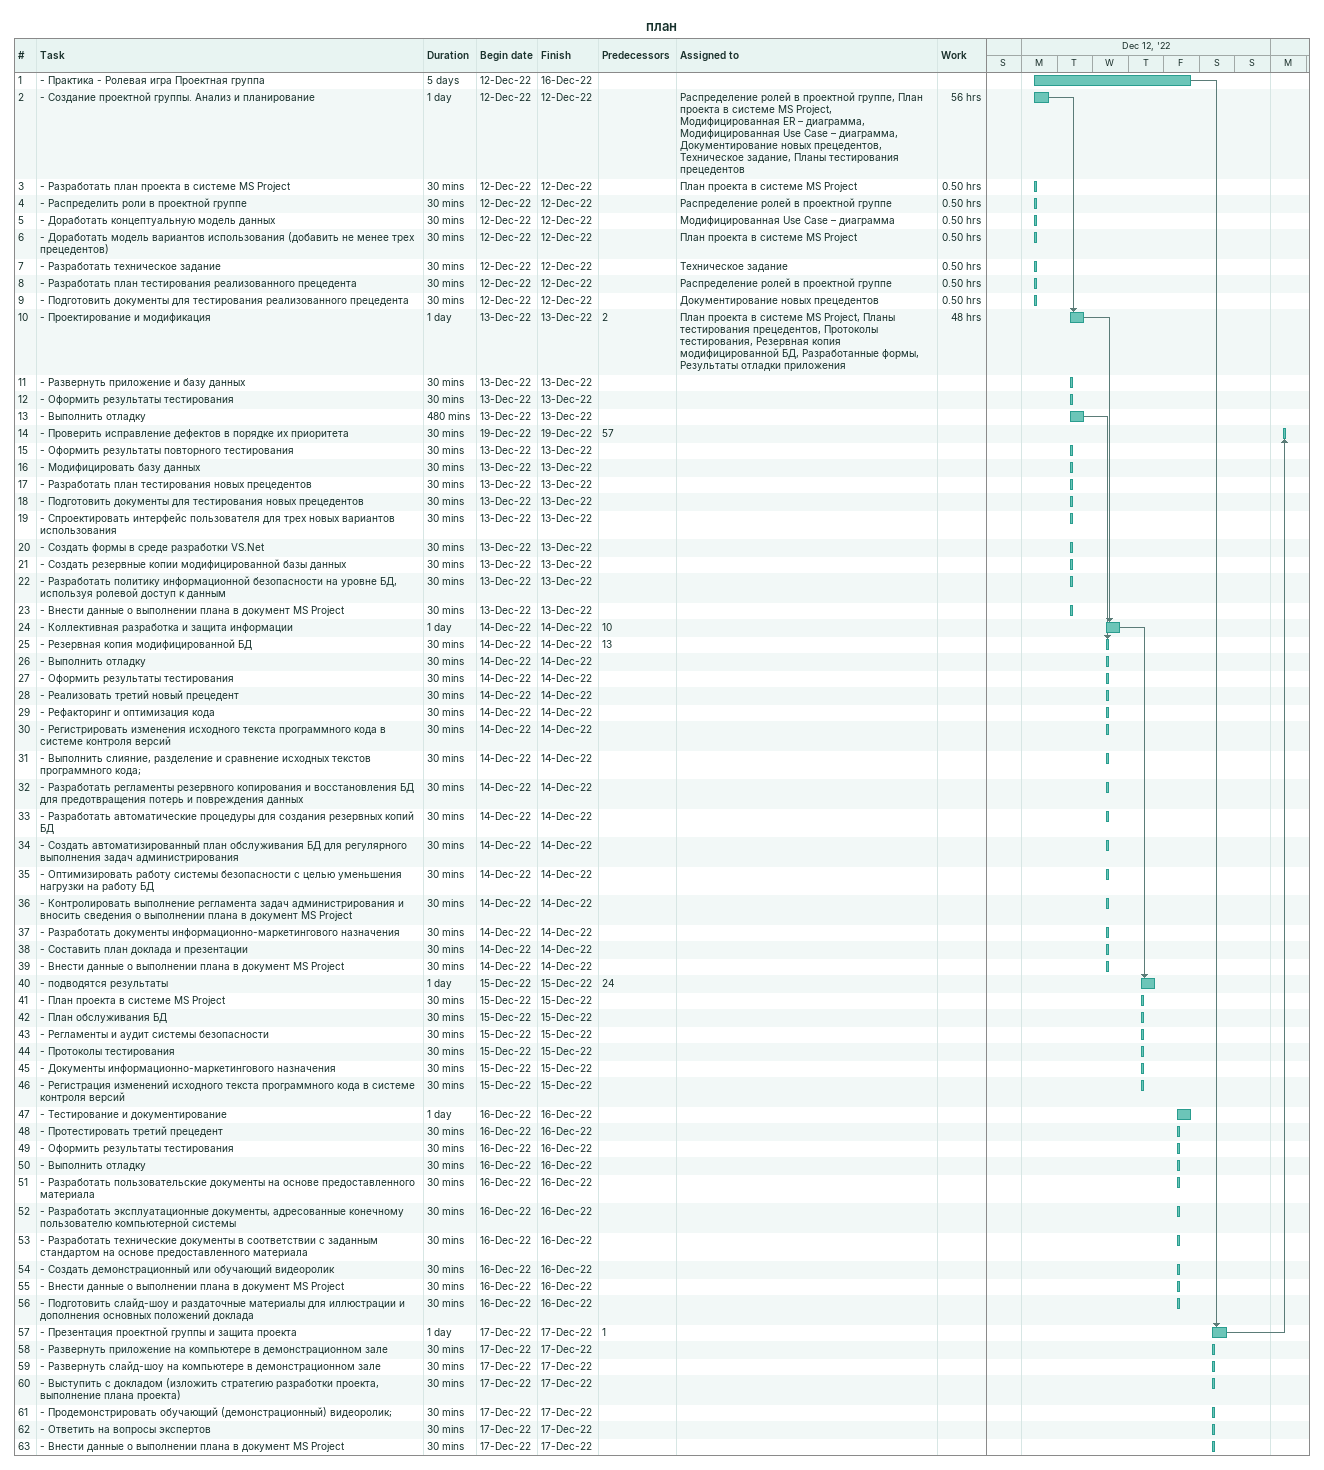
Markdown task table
план

| ID | Task | Duration | Start | Finish | Predecessors | Resources | Work (h) |
|---|---|---|---|---|---|---|---|
| 1 | - Практика - Ролевая игра Проектная группа | 5d | 2022-12-12 | 2022-12-16 |  |  |  |
| 2 | - Создание проектной группы. Анализ и планирование | 1d | 2022-12-12 | 2022-12-12 |  | Распределение ролей в проектной группе, План проекта в системе MS Project, Модифицированная ER – диаграмма, Модифицированная Use Case – диаграмма, Документирование новых прецедентов, Техническое задание, Планы тестирования прецедентов | 56 |
| 3 | - Разработать план проекта в системе MS Project | 30min | 2022-12-12 | 2022-12-12 |  | План проекта в системе MS Project | 0.50 |
| 4 | - Распределить роли в проектной группе | 30min | 2022-12-12 | 2022-12-12 |  | Распределение ролей в проектной группе | 0.50 |
| 5 | - Доработать концептуальную модель данных | 30min | 2022-12-12 | 2022-12-12 |  | Модифицированная Use Case – диаграмма | 0.50 |
| 6 | - Доработать модель вариантов использования (добавить не менее трех прецедентов) | 30min | 2022-12-12 | 2022-12-12 |  | План проекта в системе MS Project | 0.50 |
| 7 | - Разработать техническое задание | 30min | 2022-12-12 | 2022-12-12 |  | Техническое задание | 0.50 |
| 8 | - Разработать план тестирования реализованного прецедента | 30min | 2022-12-12 | 2022-12-12 |  | Распределение ролей в проектной группе | 0.50 |
| 9 | - Подготовить документы для тестирования реализованного прецедента | 30min | 2022-12-12 | 2022-12-12 |  | Документирование новых прецедентов | 0.50 |
| 10 | - Проектирование и модификация | 1d | 2022-12-13 | 2022-12-13 | 2 | План проекта в системе MS Project, Планы тестирования прецедентов, Протоколы тестирования, Резервная копия модифицированной БД, Разработанные формы, Результаты отладки приложения | 48 |
| 11 | - Развернуть приложение и базу данных | 30min | 2022-12-13 | 2022-12-13 |  |  |  |
| 12 | - Оформить результаты тестирования | 30min | 2022-12-13 | 2022-12-13 |  |  |  |
| 13 | - Выполнить отладку | 480min | 2022-12-13 | 2022-12-13 |  |  |  |
| 14 | - Проверить исправление дефектов в порядке их приоритета | 30min | 2022-12-19 | 2022-12-19 | 57 |  |  |
| 15 | - Оформить результаты повторного тестирования | 30min | 2022-12-13 | 2022-12-13 |  |  |  |
| 16 | - Модифицировать базу данных | 30min | 2022-12-13 | 2022-12-13 |  |  |  |
| 17 | - Разработать план тестирования новых прецедентов | 30min | 2022-12-13 | 2022-12-13 |  |  |  |
| 18 | - Подготовить документы для тестирования новых прецедентов | 30min | 2022-12-13 | 2022-12-13 |  |  |  |
| 19 | - Спроектировать интерфейс пользователя для трех новых вариантов использования | 30min | 2022-12-13 | 2022-12-13 |  |  |  |
| 20 | - Создать формы в среде разработки VS.Net | 30min | 2022-12-13 | 2022-12-13 |  |  |  |
| 21 | - Создать резервные копии модифицированной базы данных | 30min | 2022-12-13 | 2022-12-13 |  |  |  |
| 22 | - Разработать политику информационной безопасности на уровне БД, используя ролевой доступ к данным | 30min | 2022-12-13 | 2022-12-13 |  |  |  |
| 23 | - Внести данные о выполнении плана в документ MS Project | 30min | 2022-12-13 | 2022-12-13 |  |  |  |
| 24 | - Коллективная разработка и защита информации | 1d | 2022-12-14 | 2022-12-14 | 10 |  |  |
| 25 | - Резервная копия модифицированной БД | 30min | 2022-12-14 | 2022-12-14 | 13 |  |  |
| 26 | - Выполнить отладку | 30min | 2022-12-14 | 2022-12-14 |  |  |  |
| 27 | - Оформить результаты тестирования | 30min | 2022-12-14 | 2022-12-14 |  |  |  |
| 28 | - Реализовать третий новый прецедент | 30min | 2022-12-14 | 2022-12-14 |  |  |  |
| 29 | - Рефакторинг и оптимизация кода | 30min | 2022-12-14 | 2022-12-14 |  |  |  |
| 30 | - Регистрировать изменения исходного текста программного кода в системе контроля версий | 30min | 2022-12-14 | 2022-12-14 |  |  |  |
| 31 | - Выполнить слияние, разделение и сравнение исходных текстов программного кода; | 30min | 2022-12-14 | 2022-12-14 |  |  |  |
| 32 | - Разработать регламенты резервного копирования и восстановления БД для предотвращения потерь и повреждения данных | 30min | 2022-12-14 | 2022-12-14 |  |  |  |
| 33 | - Разработать автоматические процедуры для создания резервных копий БД | 30min | 2022-12-14 | 2022-12-14 |  |  |  |
| 34 | - Создать автоматизированный план обслуживания БД для регулярного выполнения задач администрирования | 30min | 2022-12-14 | 2022-12-14 |  |  |  |
| 35 | - Оптимизировать работу системы безопасности с целью уменьшения нагрузки на работу БД | 30min | 2022-12-14 | 2022-12-14 |  |  |  |
| 36 | - Контролировать выполнение регламента задач администрирования и вносить сведения о выполнении плана в документ MS Project | 30min | 2022-12-14 | 2022-12-14 |  |  |  |
| 37 | - Разработать документы информационно-маркетингового назначения | 30min | 2022-12-14 | 2022-12-14 |  |  |  |
| 38 | - Составить план доклада и презентации | 30min | 2022-12-14 | 2022-12-14 |  |  |  |
| 39 | - Внести данные о выполнении плана в документ MS Project | 30min | 2022-12-14 | 2022-12-14 |  |  |  |
| 40 | - подводятся результаты | 1d | 2022-12-15 | 2022-12-15 | 24 |  |  |
| 41 | - План проекта в системе MS Project | 30min | 2022-12-15 | 2022-12-15 |  |  |  |
| 42 | - План обслуживания БД | 30min | 2022-12-15 | 2022-12-15 |  |  |  |
| 43 | - Регламенты и аудит системы безопасности | 30min | 2022-12-15 | 2022-12-15 |  |  |  |
| 44 | - Протоколы тестирования | 30min | 2022-12-15 | 2022-12-15 |  |  |  |
| 45 | - Документы информационно-маркетингового назначения | 30min | 2022-12-15 | 2022-12-15 |  |  |  |
| 46 | - Регистрация изменений исходного текста программного кода в системе контроля версий | 30min | 2022-12-15 | 2022-12-15 |  |  |  |
| 47 | - Тестирование и документирование | 1d | 2022-12-16 | 2022-12-16 |  |  |  |
| 48 | - Протестировать третий прецедент | 30min | 2022-12-16 | 2022-12-16 |  |  |  |
| 49 | - Оформить результаты тестирования | 30min | 2022-12-16 | 2022-12-16 |  |  |  |
| 50 | - Выполнить отладку | 30min | 2022-12-16 | 2022-12-16 |  |  |  |
| 51 | - Разработать пользовательские документы на основе предоставленного материала | 30min | 2022-12-16 | 2022-12-16 |  |  |  |
| 52 | - Разработать эксплуатационные документы, адресованные конечному пользователю компьютерной системы | 30min | 2022-12-16 | 2022-12-16 |  |  |  |
| 53 | - Разработать технические документы в соответствии с заданным стандартом на основе предоставленного материала | 30min | 2022-12-16 | 2022-12-16 |  |  |  |
| 54 | - Создать демонстрационный или обучающий видеоролик | 30min | 2022-12-16 | 2022-12-16 |  |  |  |
| 55 | - Внести данные о выполнении плана в документ MS Project | 30min | 2022-12-16 | 2022-12-16 |  |  |  |
| 56 | - Подготовить слайд-шоу и раздаточные материалы для иллюстрации и дополнения основных положений доклада | 30min | 2022-12-16 | 2022-12-16 |  |  |  |
| 57 | - Презентация проектной группы и защита проекта | 1d | 2022-12-17 | 2022-12-17 | 1 |  |  |
| 58 | - Развернуть приложение на компьютере в демонстрационном зале | 30min | 2022-12-17 | 2022-12-17 |  |  |  |
| 59 | - Развернуть слайд-шоу на компьютере в демонстрационном зале | 30min | 2022-12-17 | 2022-12-17 |  |  |  |
| 60 | - Выступить с докладом (изложить стратегию разработки проекта, выполнение плана проекта) | 30min | 2022-12-17 | 2022-12-17 |  |  |  |
| 61 | - Продемонстрировать обучающий (демонстрационный) видеоролик; | 30min | 2022-12-17 | 2022-12-17 |  |  |  |
| 62 | - Ответить на вопросы экспертов | 30min | 2022-12-17 | 2022-12-17 |  |  |  |
| 63 | - Внести данные о выполнении плана в документ MS Project | 30min | 2022-12-17 | 2022-12-17 |  |  |  |
